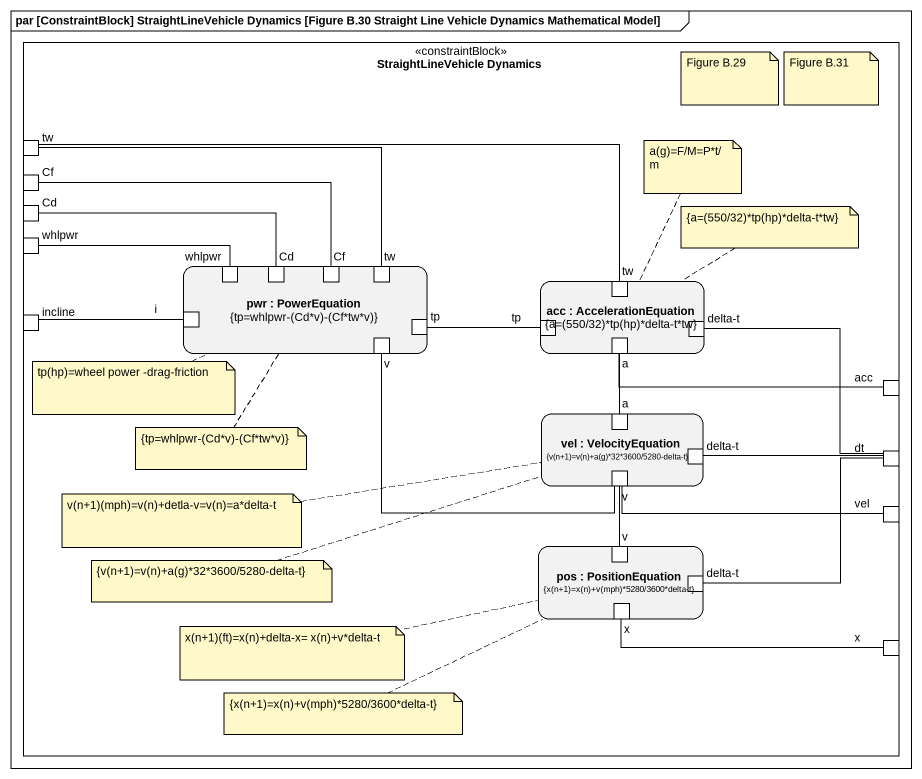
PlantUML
@startuml
mainframe par [ConstraintBlock] StraightLineVehicle Dynamics [Figure B.30 Straight Line Vehicle Dynamics Mathematical Model]
rectangle "StraightLineVehicle Dynamics" as StraightLineVehicle_Dynamics <<constraintBlock>> {
  port tw
  port Cf
  port Cd
  port whlpwr
  rectangle "pwr : PowerEquation\n{tp=whlpwr-(Cd*v)-(Cf*tw*v)}" as pwr {
    port "whlpwr" as whlpwr_2
    port "Cd" as Cd_2
    port "Cf" as Cf_2
    port "tw" as tw_2
    port i
    port v
    port tp
  }
  rectangle "acc : AccelerationEquation\n{a=(550/32)*tp(hp)*delta-t*tw}" as acc {
    port "tw" as tw_3
    port "tp" as tp_2
    port a
    port "delta-t" as delta_t
  }
  port incline
  port "acc" as acc_2
  rectangle "vel : VelocityEquation\n{v(n+1)=v(n)+a(g)*32*3600/5280-delta-t}" as vel {
    port "a" as a_2
    port "v" as v_2
    port "delta-t" as delta_t_2
  }
  port dt
  port "vel" as vel_2
  rectangle "pos : PositionEquation\n{x(n+1)=x(n)+v(mph)*5280/3600*delta-t}" as pos {
    port "v" as v_3
    port "delta-t" as delta_t_3
    port "x" as x_
  }
  port "x" as x__2
}
tw -right- tw_2
tw -right- tw_3
Cf -right- Cf_2
Cd -right- Cd_2
whlpwr -right- whlpwr_2
incline -right- i
v -right- v_2
tp -right- tp_2
a -- a_2
acc_2 -left- a
v_2 -- v_3
dt -up- delta_t
dt -left- delta_t_2
dt -- delta_t_3
vel_2 -left- v_2
x__2 -left- x_
note as N1
  Figure B.29
end note
note as N2
  Figure B.31
end note
note top of acc : a(g)=F/M=P*t/m
note top of acc : {a=(550/32)*tp(hp)*delta-t*tw}
note left of pwr : tp(hp)=wheel power -drag-friction
note bottom of pwr : {tp=whlpwr-(Cd*v)-(Cf*tw*v)}
note left of vel : v(n+1)(mph)=v(n)+detla-v=v(n)=a*delta-t
note left of vel : {v(n+1)=v(n)+a(g)*32*3600/5280-delta-t}
note left of pos : x(n+1)(ft)=x(n)+delta-x= x(n)+v*delta-t
note left of pos : {x(n+1)=x(n)+v(mph)*5280/3600*delta-t}
@enduml
